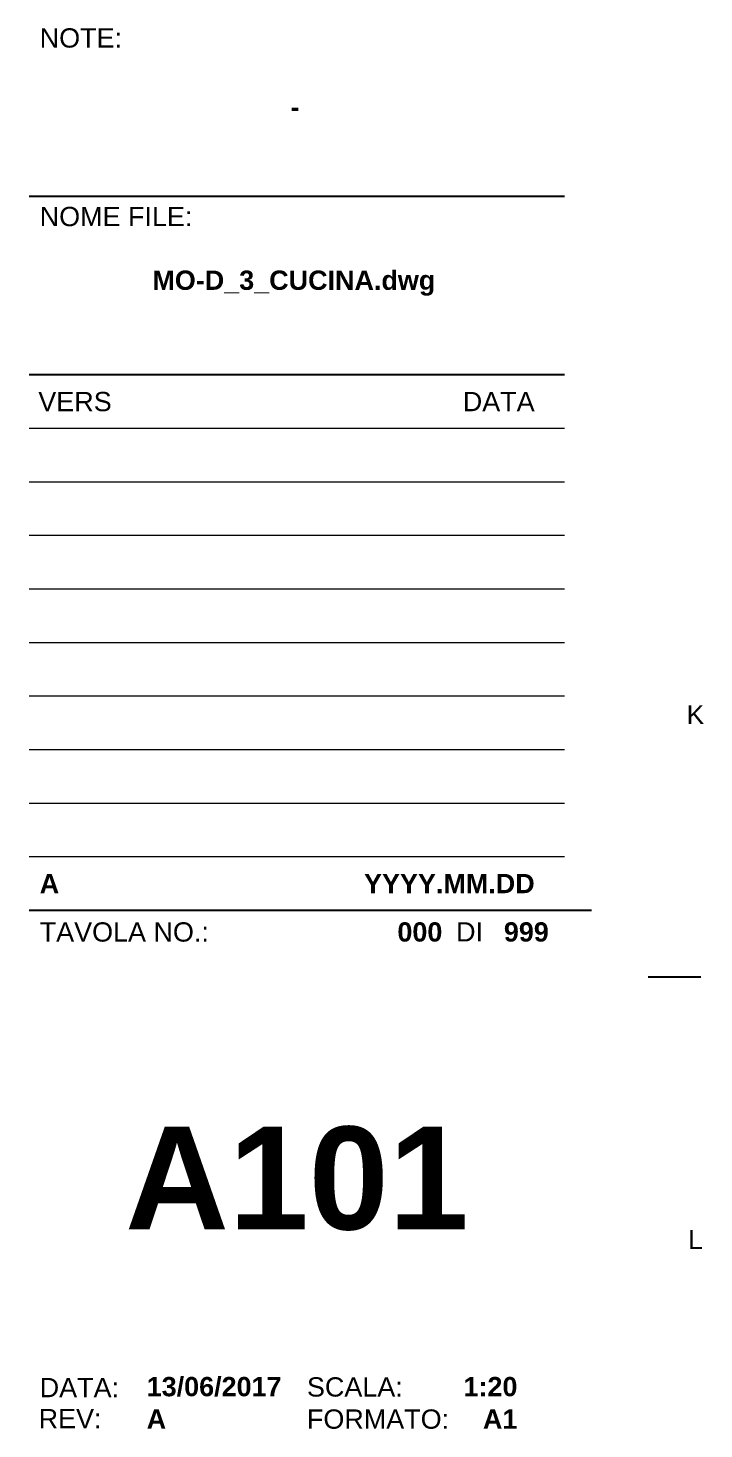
# Model space of a CAD drawing. Header units: inches. Extents: x 17 to 5794, y -332 to 770.
# Drawn here: x 5731.3 to 5794.4, y 227.1 to 357.9 of the extents above; entities that cross this region are included whole.
import ezdxf
from ezdxf.enums import TextEntityAlignment as Align

# ---------------------------------------------------------------- set-up
doc = ezdxf.new("R2010")
doc.units = ezdxf.units.IN
doc.header["$MEASUREMENT"] = 0
doc.layers.add('G-ANNO-TEXT', color=3, linetype='Continuous')
doc.layers.add('G-ANNO-TTLB', color=3, linetype='Continuous')
doc.styles.add('ARIAL', font='arial.ttf')
doc.styles.add('ARIAL-BOLD', font='arialbd.ttf')

# ---------------------------------------------------------------- blocks, each defined once
blk = doc.blocks.new('BLOCK_TITLE')
at = {"layer": 'G-ANNO-TTLB'}
for points, const_width in [([(-50, 116.67), (0, 116.67)], 0.18), ([(-50, 116.67), (0, 116.67)], 0.18), ([(-50, 100), (0, 100)], 0.18), ([(-50, 95), (0, 95)], 0.12), ([(-50, 90), (0, 90)], 0.12), ([(-50, 85), (0, 85)], 0.12), ([(-50, 80), (0, 80)], 0.12), ([(-50, 75), (0, 75)], 0.12), ([(-50, 70), (0, 70)], 0.12), ([(-50, 65), (0, 65)], 0.12), ([(-50, 60), (0, 60)], 0.12), ([(-50, 55), (0, 55)], 0.12), ([(-50, 50), (0, 50)], 0.18), ([(-50, 50), (0, 50)], 0.18)]:
    blk.add_lwpolyline(points, dxfattribs=dict(at, const_width=const_width))
at = {"layer": 'G-ANNO-TTLB', "const_width": 0.18, "flags": 128}
blk.add_lwpolyline([(2.5, 50), (0, 50)], dxfattribs=at)
blk.add_lwpolyline([(2.5, 50), (0, 50)], dxfattribs=at)
at = {"layer": 'G-ANNO-TEXT', "style": 'ARIAL'}
for s, p in [('NOTE:', (-49, 132.35)), ('NOME FILE:', (-49, 115.68)), ('TAVOLA NO.:', (-49, 48.88))]:
    blk.add_text(s, height=1.8, dxfattribs=at).set_placement(p, align=Align.TOP_LEFT)
for s, p in [('VERS', (-49.13, 97.5)), ('DI', (-10.14, 47.99)), ('DATA:', (-49, 5.44)), ('SCALA:', (-24.06, 5.5)), ('REV:', (-49.1, 2.54)), ('FORMATO:', (-24.06, 2.5))]:
    blk.add_text(s, height=1.8, dxfattribs=at).set_placement(p, align=Align.MIDDLE_LEFT)
at = {"layer": 'G-ANNO-TEXT'}
for s, style, p in [('DATA', 'ARIAL', (-2.81, 97.5)), ('A1', 'ARIAL-BOLD', (-4.42, 2.5))]:
    blk.add_text(s, height=1.8, dxfattribs=dict(at, style=style)).set_placement(p, align=Align.MIDDLE_RIGHT)
at = {"layer": 'G-ANNO-TEXT', "style": 'ARIAL-BOLD'}
for tag, p, height in [('PROJECT_TITLE_001', (-45.42, 223.22), 3.6), ('STUDENTS_001', (-31.51, 166.52), 1.8), ('STUDENTS_002', (-31.65, 163.49), 1.8), ('STUDENTS_003', (-31.66, 160.46), 1.8), ('DRAWING_TITLE_001', (-35.42, 141.47), 1.8), ('NOTES_001', (-25.59, 124.1), 1.8), ('FILENAME_001', (-38.48, 107.93), 1.8)]:
    blk.add_attdef(tag, p, '', height=height, dxfattribs=at)
at = {"layer": 'G-ANNO-TEXT', "style": 'ARIAL-BOLD', "flags": 2}
for tag, p in [('CLASS_001', (-38.65, 195.31)), ('CLASS_002', (-34.89, 192.28)), ('PROFESSOR_001', (-36.5, 174.1))]:
    blk.add_attdef(tag, p, '', height=1.8, dxfattribs=at)
at = {"layer": 'G-ANNO-TEXT', "style": 'ARIAL-BOLD'}
for tag, p in [('VERSION_9', (-49, 92.5)), ('VERSION_8', (-49, 87.5)), ('VERSION_7', (-49, 82.5)), ('VERSION_6', (-49, 77.5)), ('VERSION_5', (-49, 72.5)), ('VERSION_4', (-49, 67.5)), ('VERSION_3', (-49, 62.5)), ('VERSION_2', (-49, 57.5)), ('VERSION_1', (-49, 52.5)), ('SHEET_TOTAL', (-5.68, 47.98)), ('DATE', (-39.01, 5.53)), ('REV', (-39.01, 2.51))]:
    blk.add_attdef(tag, text='', height=1.8, dxfattribs=at).set_placement(p, align=Align.MIDDLE_LEFT)
for tag, p in [('DATA_9', (-2.81, 92.5)), ('DATA_8', (-2.81, 87.5)), ('DATA_7', (-2.81, 82.5)), ('DATA_6', (-2.81, 77.5)), ('DATA_5', (-2.81, 72.5)), ('DATA_4', (-2.81, 67.5)), ('DATA_3', (-2.81, 62.5)), ('DATA_2', (-2.81, 57.5)), ('DATA_1', (-2.81, 52.5)), ('SHEET_COPY', (-11.42, 47.98)), ('SCALE', (-4.42, 5.53))]:
    blk.add_attdef(tag, text='', height=1.8, dxfattribs=at).set_placement(p, align=Align.MIDDLE_RIGHT)
blk.add_attdef('SHEET', text='', height=9.6, dxfattribs=at).set_placement((-25, 25), align=Align.MIDDLE_CENTER)

msp = doc.modelspace()

# ---------------------------------------------------------------- linework, layer by layer
at = {"layer": 'G-ANNO-TTLB', "flags": 128}
for points, const_width in [([(5791.616, 269.276), (5789.116, 269.276)], 0.18), ([(5791.616, 269.276), (5789.116, 269.276)], 0.18), ([(5794.066, 269.276), (5791.616, 269.276)], 0.176), ([(5794.066, 269.276), (5791.616, 269.276)], 0.176)]:
    msp.add_lwpolyline(points, dxfattribs=dict(at, const_width=const_width))

# ---------------------------------------------------------------- block references
ref = msp.add_blockref('BLOCK_TITLE', (5781.361, 225.511))
ref.add_attrib('SHEET_COPY', '000', dxfattribs={"layer": 'G-ANNO-TEXT', "height": 1.8, "style": 'ARIAL-BOLD'}).set_placement((5769.938, 273.493), align=Align.MIDDLE_RIGHT)
ref.add_attrib('SHEET_TOTAL', '999', dxfattribs={"layer": 'G-ANNO-TEXT', "height": 1.8, "style": 'ARIAL-BOLD'}).set_placement((5775.68, 273.493), align=Align.MIDDLE_LEFT)
ref.add_attrib('SCALE', '1:20', dxfattribs={"layer": 'G-ANNO-TEXT', "height": 1.8, "style": 'ARIAL-BOLD'}).set_placement((5776.945, 231.042), align=Align.MIDDLE_RIGHT)
ref.add_attrib('REV', 'A', dxfattribs={"layer": 'G-ANNO-TEXT', "height": 1.8, "style": 'ARIAL-BOLD'}).set_placement((5742.346, 228.018), align=Align.MIDDLE_LEFT)
ref.add_attrib('DATE', '13/06/2017', dxfattribs={"layer": 'G-ANNO-TEXT', "height": 1.8, "style": 'ARIAL-BOLD'}).set_placement((5742.346, 231.042), align=Align.MIDDLE_LEFT)
ref.add_attrib('SHEET', 'A101', dxfattribs={"layer": 'G-ANNO-TEXT', "height": 9.6, "style": 'ARIAL-BOLD'}).set_placement((5756.361, 250.511), align=Align.MIDDLE_CENTER)
ref.add_attrib('DATA_1', 'YYYY.MM.DD', dxfattribs={"layer": 'G-ANNO-TEXT', "height": 1.8, "style": 'ARIAL-BOLD'}).set_placement((5778.555, 278.011), align=Align.MIDDLE_RIGHT)
ref.add_attrib('VERSION_1', 'A', dxfattribs={"layer": 'G-ANNO-TEXT', "height": 1.8, "style": 'ARIAL-BOLD'}).set_placement((5732.361, 278.011), align=Align.MIDDLE_LEFT)
ref.add_attrib('FILENAME_001', 'MO-D_3_CUCINA.dwg', (5742.878, 333.443), dxfattribs={"layer": 'G-ANNO-TEXT', "height": 1.8, "style": 'ARIAL-BOLD'})
ref.add_attrib('NOTES_001', '-', (5755.771, 349.611), dxfattribs={"layer": 'G-ANNO-TEXT', "height": 1.8, "style": 'ARIAL-BOLD'})

# ---------------------------------------------------------------- texts
at = {"layer": 'G-ANNO-TEXT', "style": 'ARIAL'}
for s, p in [('K', (5793.56, 293.776)), ('L', (5793.56, 244.776))]:
    msp.add_text(s, height=1.764, dxfattribs=at).set_placement(p, align=Align.MIDDLE_CENTER)

doc.saveas('drawing.dxf')
